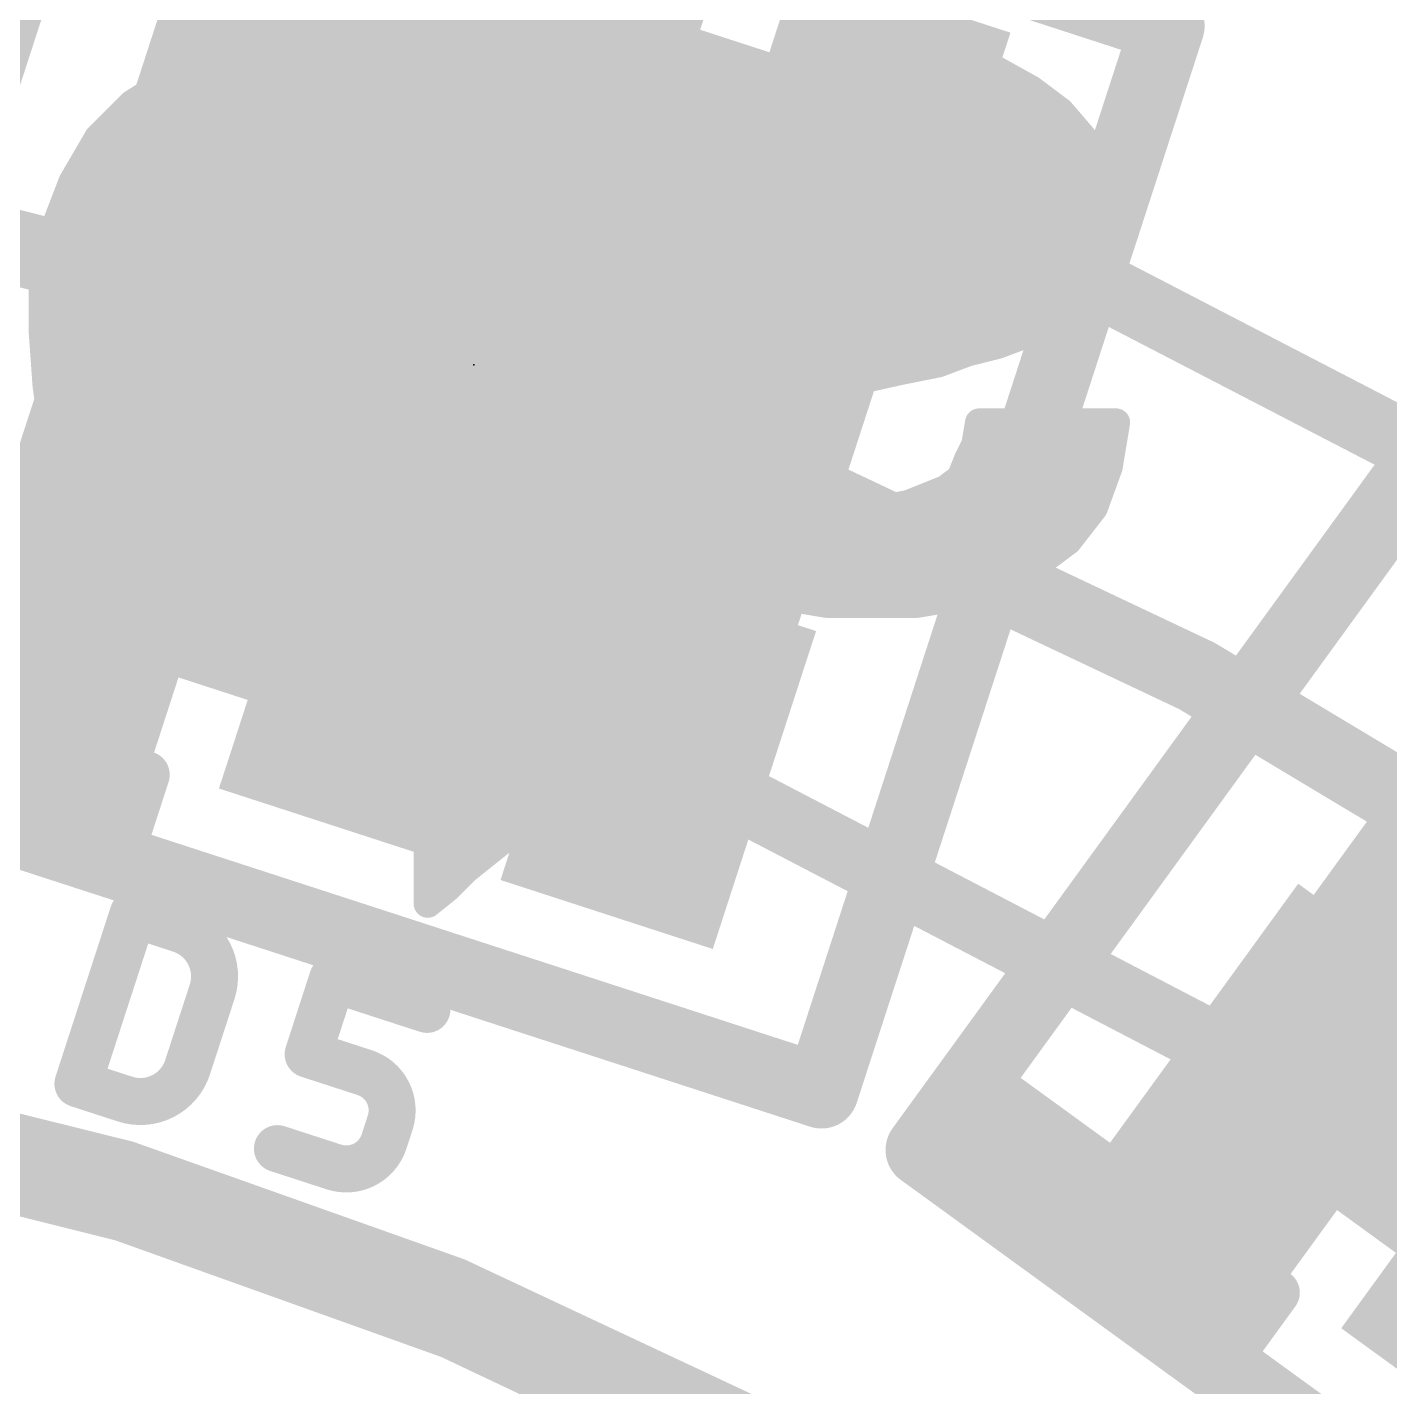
# Model space of a CAD drawing. Extents: x -30 to 92, y -59 to 43.
# Drawn here: x 17.132 to 20.814, y 30.31 to 33.983 of the extents above; entities that cross this region are included whole.
import ezdxf

# ---------------------------------------------------------------- set-up
doc = ezdxf.new("R2010")
doc.units = 0
for name, color, linetype in [('1', 12, 'CONTINUOUS'), ('16', 132, 'CONTINUOUS'), ('20', 53, 'CONTINUOUS'), ('21', 41, 'CONTINUOUS'), ('22', 40, 'CONTINUOUS'), ('23', 53, 'CONTINUOUS'), ('25', 253, 'CONTINUOUS'), ('29', 253, 'CONTINUOUS'), ('31', 253, 'CONTINUOUS'), ('39', 12, 'CONTINUOUS'), ('51', 53, 'CONTINUOUS')]:
    doc.layers.add(name, color=color, linetype=linetype)

# ---------------------------------------------------------------- blocks, each defined once
blk = doc.blocks.new('RECT')
blk.add_solid([(-0.5, -0.5), (0.5, -0.5), (-0.5, 0.5), (0.5, 0.5)])

msp = doc.modelspace()

# ---------------------------------------------------------------- linework, layer by layer
at = {"layer": '1'}
for points, const_width in [([(28.956, 21.59, 0.4142), (14.605, 35.941)], 0.2032), ([(14.605, 33.655, 2.4142), (26.67, 21.59)], 0.2032), ([(26.67, 21.59, 0.4142), (14.605, 33.655)], 0.2032), ([(19.3828, 33.6715, 1), (19.3419, 33.5925)], 0.0889), ([(17.3085, 32.4657, 1), (17.3221, 32.5535)], 0.0889), ([(18.8575, 32.0546, 1), (18.8165, 31.9758)], 0.0889), ([(20.5242, 31.0867, 1), (20.5653, 31.1656)], 0.0889)]:
    msp.add_lwpolyline(points, format="xyb", dxfattribs=dict(at, const_width=const_width))
at = {"layer": '1', "const_width": 0.1778}
for points in [[(21.544, 32.5015), (19.3623, 33.632)], [(17.3153, 32.5096), (15.405, 32.805)], [(18.837, 32.0152), (20.5448, 31.1262)]]:
    msp.add_lwpolyline(points, dxfattribs=at)
at = {"layer": '16', "const_width": 0.2032}
msp.add_lwpolyline([(28.9878, 21.6218, 0.4142), (14.6685, 35.941)], format="xyb", dxfattribs=at)
at = {"layer": '20', "const_width": 0.2032}
for points in [[(18.415, 7.747, 0.762), (18.415, 35.433)], [(23.495, 25.4, 0.6619), (5.715, 25.4)]]:
    msp.add_lwpolyline(points, format="xyb", dxfattribs=at)
at = {"layer": '21'}
for points, const_width in [([(14.605, 7.239, 1), (14.605, 35.941, 1), (14.605, 7.239)], 0.2032), ([(20.261, 33.9709, 1), (20.1659, 34.0018)], 0.1), ([(20.198, 33.9388, 1), (20.2289, 34.0339)], 0.1), ([(17.4834, 31.9534, 1), (17.423, 31.9731)], 0.0635), ([(17.4434, 31.9331, 1), (17.463, 31.9935)], 0.0635), ([(17.4525, 31.8583, 1), (17.3921, 31.878)], 0.0635), ([(17.4125, 31.838, 1), (17.4321, 31.8983)], 0.0635), ([(17.3921, 31.878, 1), (17.4525, 31.8583)], 0.0635), ([(17.3612, 31.7829, 1), (17.4216, 31.7632)], 0.0635), ([(17.3816, 31.7428, 1), (17.4012, 31.8032)], 0.0635), ([(14.605, 11.9631, 1), (14.605, 31.2169, 1), (14.605, 11.9631)], 0.2032), ([(19.6576, 31.1811, 1), (19.7385, 31.1223)], 0.1), ([(19.7385, 31.1223, 1), (19.6576, 31.1811)], 0.1), ([(19.2626, 31.0599, 1), (19.2935, 31.155)], 0.1), ([(19.7167, 31.1774, 1), (19.6794, 31.126)], 0.0635), ([(19.7238, 31.133, 1), (19.6724, 31.1704)], 0.0635), ([(19.2305, 31.1229, 1), (19.3256, 31.092)], 0.1), ([(19.5805, 30.9899, 1), (19.5217, 30.909)], 0.1), ([(19.5992, 31.0156, 1), (19.5619, 30.9642)], 0.0635), ([(19.5548, 31.0086, 1), (19.6062, 30.9712)], 0.0635), ([(19.7389, 31.0377, 1), (19.7015, 30.9863)], 0.0635), ([(19.5107, 30.9788, 1), (19.5916, 30.9201)], 0.1), ([(20.5328, 30.5453, 1), (20.4814, 30.5826)], 0.0635), ([(20.4884, 30.5382, 1), (20.5258, 30.5896)], 0.0635), ([(20.4226, 30.5017, 1), (20.474, 30.4644)], 0.0635), ([(20.474, 30.4644, 1), (20.4226, 30.5017)], 0.0635), ([(20.4297, 30.4573, 1), (20.467, 30.5087)], 0.0635), ([(20.3639, 30.4208, 1), (20.4152, 30.3835)], 0.0635), ([(20.3709, 30.3764, 1), (20.4082, 30.4278)], 0.0635)]:
    msp.add_lwpolyline(points, format="xyb", dxfattribs=dict(at, const_width=const_width))
for points, const_width in [([(17.3603, 34.9134), (16.5021, 32.2723)], 0.2), ([(20.2135, 33.9863), (17.3603, 34.9134)], 0.2), ([(19.2781, 31.1075), (20.2135, 33.9863)], 0.2), ([(21.3304, 33.3984), (19.6981, 31.1517)], 0.2), ([(16.5021, 32.2723), (17.4532, 31.9633)], 0.127), ([(16.5664, 32.1463), (17.4223, 31.8681)], 0.127), ([(17.3914, 31.773), (16.4403, 32.0821)], 0.127), ([(16.4249, 32.0345), (19.2781, 31.1075)], 0.2), ([(17.4532, 31.9633), (17.4223, 31.8681)], 0.127), ([(17.4223, 31.8681), (17.3914, 31.773)], 0.127), ([(19.6981, 31.1517), (19.5511, 30.9495)], 0.2), ([(19.5805, 30.9899), (19.6981, 31.1517)], 0.127), ([(19.6981, 31.1517), (20.5071, 30.5639)], 0.127), ([(19.5511, 30.9495), (21.9782, 29.1861)], 0.2), ([(20.3895, 30.4021), (19.5805, 30.9899)], 0.127), ([(19.7202, 31.012), (20.4483, 30.483)], 0.127), ([(20.5071, 30.5639), (20.4483, 30.483)], 0.127), ([(20.4483, 30.483), (20.3895, 30.4021)], 0.127)]:
    msp.add_lwpolyline(points, dxfattribs=dict(at, const_width=const_width))
at = {"layer": '22', "const_width": 0.0762}
for points in [[(17.814, 33.915), (17.654, 33.895)], [(17.994, 33.885), (17.814, 33.915)], [(19.424, 33.915), (19.204, 33.895)], [(19.544, 33.905), (19.424, 33.915)], [(17.654, 33.895), (17.524, 33.845)], [(17.766, 33.909), (17.85, 33.909)], [(18.054, 33.855), (17.994, 33.885)], [(18.284, 33.865), (18.234, 33.875)], [(18.234, 33.875), (18.234, 33.695)], [(19.204, 33.895), (19.104, 33.865)], [(19.358, 33.909), (19.496, 33.909)], [(19.654, 33.895), (19.544, 33.905)], [(19.754, 33.865), (19.654, 33.895)], [(17.524, 33.845), (17.414, 33.775)], [(18.154, 33.795), (18.054, 33.855)], [(18.324, 33.855), (18.284, 33.865)], [(18.424, 33.835), (18.324, 33.855)], [(19.104, 33.865), (19.014, 33.815)], [(19.844, 33.815), (19.754, 33.865)], [(17.5048, 33.8328), (18.091, 33.8328)], [(18.234, 33.8328), (18.475, 33.8328)], [(18.464, 33.835), (18.424, 33.835)], [(18.514, 33.825), (18.464, 33.835)], [(18.554, 33.815), (18.514, 33.825)], [(18.604, 33.805), (18.554, 33.815)], [(18.604, 31.965), (18.604, 33.805)], [(19.014, 33.815), (18.934, 33.755)], [(19.046, 33.8328), (19.812, 33.8328)], [(19.924, 33.755), (19.844, 33.815)], [(17.414, 33.775), (17.324, 33.685)], [(18.234, 33.695), (18.154, 33.795)], [(17.3956, 33.7566), (18.1847, 33.7566)], [(18.234, 33.7566), (18.604, 33.7566)], [(18.934, 33.755), (18.864, 33.675)], [(18.9361, 33.7566), (19.9219, 33.7566)], [(19.984, 33.685), (19.924, 33.755)], [(17.324, 33.685), (17.254, 33.565)], [(17.3213, 33.6804), (18.604, 33.6804)], [(18.864, 33.675), (18.824, 33.575)], [(18.8687, 33.6804), (19.9858, 33.6804)], [(19.334, 33.645), (19.384, 33.655)], [(19.384, 33.655), (19.474, 33.655)], [(19.474, 33.655), (19.504, 33.645)], [(20.024, 33.585), (19.984, 33.685)], [(19.254, 33.615), (19.294, 33.635)], [(19.294, 33.635), (19.334, 33.645)], [(19.504, 33.645), (19.544, 33.645)], [(19.544, 33.645), (19.574, 33.635)], [(19.574, 33.635), (19.634, 33.595)], [(17.2769, 33.6042), (17.8121, 33.6042)], [(17.744, 33.575), (17.814, 33.605)], [(17.814, 33.605), (17.894, 33.615)], [(17.894, 33.615), (17.984, 33.605)], [(17.984, 33.605), (18.054, 33.575)], [(17.9859, 33.6042), (18.604, 33.6042)], [(18.8357, 33.6042), (19.2432, 33.6042)], [(19.194, 33.555), (19.254, 33.615)], [(19.6202, 33.6042), (20.0163, 33.6042)], [(19.634, 33.595), (19.644, 33.565)], [(20.044, 33.455), (20.024, 33.585)], [(17.254, 33.565), (17.204, 33.435)], [(17.684, 33.535), (17.744, 33.575)], [(18.054, 33.575), (18.114, 33.535)], [(18.824, 33.575), (18.804, 33.465)], [(19.184, 33.515), (19.194, 33.555)], [(19.644, 33.565), (19.654, 33.525)], [(17.2398, 33.528), (17.6782, 33.528)], [(17.634, 33.475), (17.684, 33.535)], [(18.114, 33.535), (18.164, 33.475)], [(18.1198, 33.528), (18.604, 33.528)], [(18.8155, 33.528), (19.1873, 33.528)], [(19.174, 33.465), (19.184, 33.515)], [(19.654, 33.525), (19.644, 33.475)], [(19.6532, 33.528), (20.0328, 33.528)], [(17.604, 33.405), (17.634, 33.475)], [(18.164, 33.475), (18.194, 33.405)], [(19.644, 33.475), (19.614, 33.435)], [(17.204, 33.435), (17.174, 33.295)], [(17.2105, 33.4518), (17.6241, 33.4518)], [(18.1739, 33.4518), (18.604, 33.4518)], [(18.804, 33.465), (19.174, 33.465)], [(19.614, 33.435), (19.574, 33.405)], [(19.6266, 33.4518), (20.0436, 33.4518)], [(20.034, 33.375), (20.044, 33.455)], [(17.574, 33.325), (17.604, 33.405)], [(18.194, 33.405), (18.234, 33.245)], [(19.574, 33.405), (19.514, 33.385)], [(17.1913, 33.3756), (17.593, 33.3756)], [(18.2014, 33.3756), (18.604, 33.3756)], [(19.514, 33.385), (19.374, 33.345)], [(19.4811, 33.3756), (20.0341, 33.3756)], [(20.004, 33.295), (20.034, 33.375)], [(17.554, 33.165), (17.574, 33.325)], [(19.294, 33.335), (19.214, 33.315)], [(19.374, 33.345), (19.294, 33.335)], [(17.174, 33.295), (17.174, 33.155)], [(17.1749, 33.2994), (17.5708, 33.2994)], [(18.2204, 33.2994), (18.604, 33.2994)], [(19.124, 33.295), (19.044, 33.265)], [(19.214, 33.315), (19.124, 33.295)], [(19.1438, 33.2994), (20.0056, 33.2994)], [(19.904, 33.195), (20.004, 33.295)], [(19.044, 33.265), (18.974, 33.235)], [(17.174, 33.2232), (17.5613, 33.2232)], [(18.234, 33.245), (18.234, 33.075)], [(18.234, 33.2232), (18.604, 33.2232)], [(18.974, 33.235), (18.904, 33.195)], [(18.9534, 33.2232), (19.9322, 33.2232)], [(18.904, 33.195), (18.844, 33.145)], [(19.834, 33.155), (19.904, 33.195)], [(17.554, 33.165), (17.174, 33.155)], [(17.174, 33.155), (17.554, 33.165)], [(17.174, 33.155), (17.184, 33.015)], [(17.1746, 33.147), (17.556, 33.147)], [(17.564, 33.075), (17.554, 33.165)], [(18.234, 33.147), (18.604, 33.147)], [(18.844, 33.145), (18.804, 33.085)], [(18.8464, 33.147), (19.8127, 33.147)], [(19.754, 33.125), (19.834, 33.155)], [(19.594, 33.075), (19.674, 33.105)], [(19.674, 33.105), (19.754, 33.125)], [(17.18, 33.0708), (17.5645, 33.0708)], [(17.574, 32.995), (17.564, 33.075)], [(18.234, 33.075), (18.194, 32.915)], [(18.233, 33.0708), (18.604, 33.0708)], [(18.804, 33.085), (18.774, 33.005)], [(18.7987, 33.0708), (19.573, 33.0708)], [(19.494, 33.055), (19.594, 33.075)], [(19.264, 32.995), (19.404, 33.035)], [(19.404, 33.035), (19.494, 33.055)], [(17.184, 33.015), (17.204, 32.875)], [(17.1869, 32.9946), (17.5741, 32.9946)], [(17.594, 32.915), (17.574, 32.995)], [(18.2139, 32.9946), (18.604, 32.9946)], [(18.774, 33.005), (18.764, 32.915)], [(18.7728, 32.9946), (19.2633, 32.9946)], [(19.214, 32.965), (19.264, 32.995)], [(19.184, 32.935), (19.214, 32.965)], [(17.1978, 32.9184), (17.5932, 32.9184)], [(18.1949, 32.9184), (18.604, 32.9184)], [(18.7644, 32.9184), (19.1729, 32.9184)], [(19.164, 32.905), (19.184, 32.935)], [(17.254, 32.755), (17.594, 32.915)], [(17.594, 32.915), (17.254, 32.755)], [(17.674, 32.795), (17.594, 32.915)], [(18.194, 32.915), (18.114, 32.795)], [(18.764, 32.915), (18.774, 32.785)], [(19.154, 32.865), (19.164, 32.905)], [(19.704, 32.915), (19.694, 32.855)], [(20.074, 32.915), (19.704, 32.915)], [(20.054, 32.795), (20.074, 32.915)], [(17.204, 32.875), (17.254, 32.755)], [(19.154, 32.815), (19.154, 32.865)], [(19.694, 32.855), (19.674, 32.815)], [(17.2177, 32.8422), (17.4393, 32.8422)], [(17.4393, 32.8422), (17.6425, 32.8422)], [(18.1455, 32.8422), (18.604, 32.8422)], [(18.7696, 32.8422), (19.154, 32.8422)], [(19.174, 32.775), (19.154, 32.815)], [(19.674, 32.815), (19.654, 32.765)], [(19.6876, 32.8422), (20.0619, 32.8422)], [(17.734, 32.755), (17.674, 32.795)], [(18.114, 32.795), (18.054, 32.755)], [(18.774, 32.785), (18.824, 32.685)], [(19.234, 32.715), (19.174, 32.775)], [(20.014, 32.685), (20.054, 32.795)], [(17.2494, 32.766), (17.2774, 32.766)], [(17.254, 32.755), (17.324, 32.645)], [(17.2774, 32.766), (17.7175, 32.766)], [(17.804, 32.725), (17.734, 32.755)], [(18.054, 32.755), (17.984, 32.725)], [(18.0705, 32.766), (18.604, 32.766)], [(18.7835, 32.766), (19.183, 32.766)], [(19.614, 32.735), (19.514, 32.695)], [(19.654, 32.765), (19.614, 32.735)], [(19.6544, 32.766), (20.0435, 32.766)], [(17.894, 32.715), (17.804, 32.725)], [(17.984, 32.725), (17.894, 32.715)], [(19.274, 32.705), (19.234, 32.715)], [(19.324, 32.685), (19.274, 32.705)], [(19.514, 32.695), (19.464, 32.685)], [(17.2955, 32.6898), (18.604, 32.6898)], [(18.8216, 32.6898), (19.312, 32.6898)], [(18.824, 32.685), (18.884, 32.595)], [(19.364, 32.685), (19.324, 32.685)], [(19.404, 32.675), (19.364, 32.685)], [(19.464, 32.685), (19.404, 32.675)], [(19.488, 32.6898), (20.0157, 32.6898)], [(19.944, 32.595), (20.014, 32.685)], [(17.324, 32.645), (17.414, 32.555)], [(18.174, 32.585), (18.214, 32.635)], [(18.214, 32.635), (18.214, 31.615)], [(17.3554, 32.6136), (18.1969, 32.6136)], [(18.134, 32.545), (18.174, 32.585)], [(18.214, 32.6136), (18.604, 32.6136)], [(18.8716, 32.6136), (19.9585, 32.6136)], [(18.884, 32.595), (18.964, 32.535)], [(19.864, 32.535), (19.944, 32.595)], [(17.414, 32.555), (17.514, 32.485)], [(17.4391, 32.5374), (18.1245, 32.5374)], [(18.084, 32.505), (18.134, 32.545)], [(18.214, 32.5374), (18.604, 32.5374)], [(18.9608, 32.5374), (19.8672, 32.5374)], [(18.964, 32.535), (19.064, 32.485)], [(19.764, 32.485), (19.864, 32.535)], [(17.514, 32.485), (17.644, 32.435)], [(17.914, 32.435), (18.034, 32.475)], [(18.034, 32.475), (18.084, 32.505)], [(19.064, 32.485), (19.174, 32.445)], [(19.654, 32.445), (19.764, 32.485)], [(17.5759, 32.4612), (17.9926, 32.4612)], [(18.214, 32.4612), (18.604, 32.4612)], [(19.1295, 32.4612), (19.6986, 32.4612)], [(19.174, 32.445), (19.294, 32.425)], [(19.534, 32.425), (19.654, 32.445)], [(17.644, 32.435), (17.794, 32.425)], [(17.794, 32.425), (17.854, 32.425)], [(17.854, 32.425), (17.914, 32.435)], [(19.294, 32.425), (19.534, 32.425)], [(18.214, 32.385), (18.604, 32.385)], [(18.214, 32.3088), (18.604, 32.3088)], [(18.214, 32.2326), (18.604, 32.2326)], [(18.214, 32.1564), (18.604, 32.1564)], [(18.214, 32.0802), (18.604, 32.0802)], [(18.214, 32.004), (18.604, 32.004)], [(18.554, 31.915), (18.604, 31.965)], [(18.214, 31.9278), (18.5668, 31.9278)], [(18.504, 31.875), (18.554, 31.915)], [(18.214, 31.8516), (18.4806, 31.8516)], [(18.414, 31.785), (18.504, 31.875)], [(18.214, 31.7754), (18.402, 31.7754)], [(18.314, 31.705), (18.414, 31.785)], [(18.264, 31.655), (18.314, 31.705)], [(18.214, 31.6992), (18.3082, 31.6992)], [(18.214, 31.615), (18.264, 31.655)], [(18.214, 31.623), (18.224, 31.623)]]:
    msp.add_lwpolyline(points, dxfattribs=at)
at = {"layer": '22', "const_width": 0.0381}
for points in [[(17.8171, 33.9338, 1), (17.8109, 33.8962)], [(17.8164, 33.8961, 1), (17.8116, 33.9339)], [(19.4256, 33.934, 1), (19.4224, 33.896)], [(19.4257, 33.896, 1), (19.4223, 33.934)], [(17.6516, 33.9139, 1), (17.6564, 33.8761)], [(17.6608, 33.8772, 1), (17.6472, 33.9128)], [(17.766, 33.928, 1), (17.766, 33.8899)], [(17.85, 33.8899, 1), (17.85, 33.928)], [(18.0025, 33.902, 1), (17.9855, 33.868)], [(17.9909, 33.8662, 1), (17.9971, 33.9038)], [(18.2377, 33.8937, 1), (18.2303, 33.8563)], [(18.2531, 33.875, 1), (18.215, 33.875)], [(19.2023, 33.914, 1), (19.2057, 33.876)], [(19.2095, 33.8768, 1), (19.1985, 33.9132)], [(19.358, 33.928, 1), (19.358, 33.8899)], [(19.496, 33.8899, 1), (19.496, 33.928)], [(19.5457, 33.924, 1), (19.5423, 33.886)], [(19.5424, 33.886, 1), (19.5456, 33.924)], [(19.6595, 33.9132, 1), (19.6485, 33.8768)], [(19.6523, 33.876, 1), (19.6557, 33.914)], [(17.5172, 33.8628, 1), (17.5308, 33.8272)], [(17.5342, 33.8289, 1), (17.5138, 33.8611)], [(18.0638, 33.8713, 1), (18.0442, 33.8387)], [(18.0455, 33.838, 1), (18.0625, 33.872)], [(18.2886, 33.8835, 1), (18.2794, 33.8465)], [(18.2803, 33.8463, 1), (18.2877, 33.8837)], [(18.3277, 33.8737, 1), (18.3203, 33.8363)], [(18.3194, 33.8365, 1), (18.3286, 33.8735)], [(19.0985, 33.8832, 1), (19.1095, 33.8468)], [(19.1133, 33.8483, 1), (19.0947, 33.8817)], [(19.7633, 33.8817, 1), (19.7447, 33.8483)], [(19.7485, 33.8468, 1), (19.7595, 33.8832)], [(17.5048, 33.8518, 1), (17.5048, 33.8137)], [(18.091, 33.8137, 1), (18.091, 33.8518)], [(18.234, 33.8518, 1), (18.234, 33.8137)], [(18.424, 33.8541, 1), (18.424, 33.816)], [(18.4203, 33.8163, 1), (18.4277, 33.8537)], [(18.4677, 33.8537, 1), (18.4603, 33.8163)], [(18.464, 33.816, 1), (18.464, 33.8541)], [(18.475, 33.8137, 1), (18.475, 33.8518)], [(18.5186, 33.8435, 1), (18.5094, 33.8065)], [(18.5103, 33.8063, 1), (18.5177, 33.8437)], [(18.5577, 33.8337, 1), (18.5503, 33.7963)], [(18.5494, 33.7965, 1), (18.5586, 33.8335)], [(18.623, 33.805, 1), (18.5849, 33.805)], [(18.6003, 33.7863, 1), (18.6077, 33.8237)], [(19.0047, 33.8317, 1), (19.0233, 33.7983)], [(19.0254, 33.7998, 1), (19.0026, 33.8302)], [(19.046, 33.8518, 1), (19.046, 33.8137)], [(19.812, 33.8137, 1), (19.812, 33.8518)], [(19.8554, 33.8302, 1), (19.8326, 33.7998)], [(19.8347, 33.7983, 1), (19.8533, 33.8317)], [(17.4038, 33.7911, 1), (17.4242, 33.7589)], [(17.4275, 33.7615, 1), (17.4005, 33.7885)], [(18.1689, 33.8069, 1), (18.1391, 33.7831)], [(18.1442, 33.7787, 1), (18.1638, 33.8113)], [(17.3956, 33.7756, 1), (17.3956, 33.7375)], [(18.1847, 33.7375, 1), (18.1847, 33.7756)], [(18.234, 33.7756, 1), (18.234, 33.7375)], [(18.604, 33.7375, 1), (18.604, 33.7756)], [(18.9226, 33.7702, 1), (18.9454, 33.7398)], [(18.9361, 33.7756, 1), (18.9361, 33.7375)], [(18.9483, 33.7425, 1), (18.9197, 33.7675)], [(19.9385, 33.7674, 1), (19.9095, 33.7426)], [(19.9126, 33.7398, 1), (19.9354, 33.7702)], [(19.9219, 33.7375, 1), (19.9219, 33.7756)], [(17.3213, 33.6994, 1), (17.3213, 33.6613)], [(17.3105, 33.6985, 1), (17.3375, 33.6715)], [(17.3405, 33.6754, 1), (17.3075, 33.6946)], [(18.215, 33.695, 1), (18.2531, 33.695)], [(18.2191, 33.6831, 1), (18.2489, 33.7069)], [(18.604, 33.6613, 1), (18.604, 33.6994)], [(18.8497, 33.6875, 1), (18.8783, 33.6625)], [(18.8817, 33.6679, 1), (18.8463, 33.6821)], [(18.8687, 33.6994, 1), (18.8687, 33.6613)], [(19.384, 33.6741, 1), (19.384, 33.636)], [(19.3877, 33.6363, 1), (19.3803, 33.6737)], [(19.48, 33.6731, 1), (19.468, 33.6369)], [(19.474, 33.636, 1), (19.474, 33.6741)], [(20.0017, 33.6921, 1), (19.9663, 33.6779)], [(19.9695, 33.6726, 1), (19.9985, 33.6974)], [(19.9858, 33.6613, 1), (19.9858, 33.6994)], [(19.2894, 33.6535, 1), (19.2986, 33.6165)], [(19.3025, 33.618, 1), (19.2855, 33.652)], [(19.3303, 33.6637, 1), (19.3377, 33.6263)], [(19.3386, 33.6265, 1), (19.3294, 33.6635)], [(19.504, 33.6641, 1), (19.504, 33.626)], [(19.498, 33.6269, 1), (19.51, 33.6631)], [(19.55, 33.6631, 1), (19.538, 33.6269)], [(19.544, 33.626, 1), (19.544, 33.6641)], [(19.5846, 33.6509, 1), (19.5634, 33.6191)], [(19.568, 33.6169, 1), (19.58, 33.6531)], [(17.2769, 33.6232, 1), (17.2769, 33.5851)], [(17.8116, 33.6239, 1), (17.8164, 33.5861)], [(17.8215, 33.5875, 1), (17.8065, 33.6225)], [(17.8121, 33.5851, 1), (17.8121, 33.6232)], [(17.8961, 33.6339, 1), (17.8919, 33.5961)], [(17.8964, 33.5961, 1), (17.8916, 33.6339)], [(17.9915, 33.6225, 1), (17.9765, 33.5875)], [(17.9859, 33.6232, 1), (17.9859, 33.5851)], [(17.9819, 33.5861, 1), (17.9861, 33.6239)], [(18.604, 33.5851, 1), (18.604, 33.6232)], [(18.8357, 33.6232, 1), (18.8357, 33.5851)], [(19.2455, 33.632, 1), (19.2625, 33.598)], [(19.2675, 33.6015, 1), (19.2405, 33.6285)], [(19.2432, 33.5851, 1), (19.2432, 33.6232)], [(19.6202, 33.6232, 1), (19.6202, 33.5851)], [(19.6521, 33.601, 1), (19.6159, 33.589)], [(19.6234, 33.5791, 1), (19.6446, 33.6109)], [(20.0428, 33.5879, 1), (20.0052, 33.5821)], [(20.0163, 33.5851, 1), (20.0163, 33.6232)], [(17.2375, 33.5746, 1), (17.2705, 33.5554)], [(17.2718, 33.5582, 1), (17.2362, 33.5718)], [(17.7365, 33.5925, 1), (17.7515, 33.5575)], [(17.7546, 33.5591, 1), (17.7334, 33.5909)], [(18.0646, 33.5909, 1), (18.0434, 33.5591)], [(18.0465, 33.5575, 1), (18.0615, 33.5925)], [(18.8063, 33.5821, 1), (18.8417, 33.5679)], [(18.8427, 33.5716, 1), (18.8053, 33.5784)], [(19.1805, 33.5685, 1), (19.2075, 33.5415)], [(19.2125, 33.5504, 1), (19.1755, 33.5596)], [(19.6625, 33.5696, 1), (19.6255, 33.5604)], [(19.6259, 33.559, 1), (19.6621, 33.571)], [(20.0063, 33.5779, 1), (20.0417, 33.5921)], [(17.2398, 33.547, 1), (17.2398, 33.5089)], [(17.6734, 33.5509, 1), (17.6946, 33.5191)], [(17.6986, 33.5228, 1), (17.6694, 33.5472)], [(17.6782, 33.5089, 1), (17.6782, 33.547)], [(18.1286, 33.5472, 1), (18.0994, 33.5228)], [(18.1198, 33.547, 1), (18.1198, 33.5089)], [(18.1034, 33.5191, 1), (18.1246, 33.5509)], [(18.604, 33.5089, 1), (18.604, 33.547)], [(18.8155, 33.547, 1), (18.8155, 33.5089)], [(19.2027, 33.5113, 1), (19.1653, 33.5187)], [(19.1873, 33.5089, 1), (19.1873, 33.547)], [(19.6532, 33.547, 1), (19.6532, 33.5089)], [(19.6727, 33.5213, 1), (19.6353, 33.5287)], [(19.6355, 33.5204, 1), (19.6725, 33.5296)], [(20.0328, 33.5089, 1), (20.0328, 33.547)], [(17.6515, 33.4675, 1), (17.6165, 33.4825)], [(18.1815, 33.4825, 1), (18.1465, 33.4675)], [(19.1655, 33.5196, 1), (19.2025, 33.5104)], [(19.6592, 33.4636, 1), (19.6288, 33.4864)], [(17.2226, 33.431, 1), (17.1854, 33.439)], [(17.2105, 33.4708, 1), (17.2105, 33.4327)], [(17.6194, 33.4872, 1), (17.6486, 33.4628)], [(17.6241, 33.4327, 1), (17.6241, 33.4708)], [(18.1494, 33.4628, 1), (18.1786, 33.4872)], [(18.1739, 33.4708, 1), (18.1739, 33.4327)], [(18.604, 33.4327, 1), (18.604, 33.4708)], [(18.804, 33.4841, 1), (18.804, 33.446)], [(18.7853, 33.4684, 1), (18.8227, 33.4616)], [(19.1553, 33.4687, 1), (19.1927, 33.4613)], [(19.174, 33.446, 1), (19.174, 33.4841)], [(19.6254, 33.4198, 1), (19.6026, 33.4502)], [(19.6266, 33.4708, 1), (19.6266, 33.4327)], [(19.6253, 33.4787, 1), (19.6627, 33.4713)], [(20.0629, 33.4526, 1), (20.0251, 33.4574)], [(20.0252, 33.4521, 1), (20.0628, 33.4579)], [(20.0436, 33.4327, 1), (20.0436, 33.4708)], [(17.1862, 33.4418, 1), (17.2218, 33.4282)], [(17.6218, 33.3983, 1), (17.5862, 33.4117)], [(18.2125, 33.4096, 1), (18.1755, 33.4004)], [(19.5626, 33.4202, 1), (19.5854, 33.3898)], [(19.58, 33.3869, 1), (19.568, 33.4231)], [(19.5988, 33.4464, 1), (19.6292, 33.4236)], [(17.1913, 33.3946, 1), (17.1913, 33.3565)], [(17.5865, 33.4125, 1), (17.6215, 33.3975)], [(17.593, 33.3565, 1), (17.593, 33.3946)], [(18.1765, 33.3975, 1), (18.2115, 33.4125)], [(18.2014, 33.3946, 1), (18.2014, 33.3565)], [(18.604, 33.3565, 1), (18.604, 33.3946)], [(19.4811, 33.3946, 1), (19.4811, 33.3565)], [(19.508, 33.4031, 1), (19.52, 33.3669)], [(19.5192, 33.3667, 1), (19.5088, 33.4033)], [(20.0151, 33.3774, 1), (20.0529, 33.3726)], [(20.0518, 33.3683, 1), (20.0162, 33.3817)], [(20.0341, 33.3565, 1), (20.0341, 33.3946)], [(17.5929, 33.3226, 1), (17.5551, 33.3274)], [(19.2916, 33.3539, 1), (19.2964, 33.3161)], [(19.2986, 33.3165, 1), (19.2894, 33.3535)], [(19.3688, 33.3633, 1), (19.3792, 33.3267)], [(19.3764, 33.3261, 1), (19.3716, 33.3639)], [(17.193, 33.295, 1), (17.1549, 33.295)], [(17.1749, 33.3184, 1), (17.1749, 33.2803)], [(17.5562, 33.3317, 1), (17.5918, 33.3183)], [(17.5708, 33.2803, 1), (17.5708, 33.3184)], [(18.2204, 33.3184, 1), (18.2204, 33.2803)], [(18.604, 33.2803, 1), (18.604, 33.3184)], [(19.1199, 33.3136, 1), (19.1281, 33.2764)], [(19.1307, 33.2772, 1), (19.1173, 33.3128)], [(19.1438, 33.3184, 1), (19.1438, 33.2803)], [(19.2094, 33.3335, 1), (19.2186, 33.2965)], [(19.2181, 33.2964, 1), (19.2099, 33.3336)], [(20.0175, 33.2815, 1), (19.9905, 33.3085)], [(20.0056, 33.2803, 1), (20.0056, 33.3184)], [(17.1554, 33.299, 1), (17.1926, 33.291)], [(19.0373, 33.2828, 1), (19.0507, 33.2472)], [(19.0515, 33.2475, 1), (19.0365, 33.2825)], [(19.9862, 33.3017, 1), (20.0218, 33.2883)], [(17.174, 33.2422, 1), (17.174, 33.2041)], [(17.5613, 33.2041, 1), (17.5613, 33.2422)], [(18.2531, 33.245, 1), (18.215, 33.245)], [(18.234, 33.2422, 1), (18.234, 33.2041)], [(18.2155, 33.2404, 1), (18.2525, 33.2496)], [(18.604, 33.2041, 1), (18.604, 33.2422)], [(18.9534, 33.2422, 1), (18.9534, 33.2041)], [(18.9665, 33.2525, 1), (18.9815, 33.2175)], [(18.9835, 33.2185, 1), (18.9645, 33.2515)], [(19.9322, 33.2041, 1), (19.9322, 33.2422)], [(18.8945, 33.2115, 1), (18.9135, 33.1785)], [(18.9162, 33.1804, 1), (18.8918, 33.2096)], [(19.8905, 33.2085, 1), (19.9175, 33.1815)], [(19.9135, 33.1785, 1), (19.8945, 33.2115)], [(17.193, 33.1564, 1), (17.155, 33.1536)], [(17.1735, 33.174, 1), (17.1745, 33.136)], [(17.1735, 33.174, 1), (17.1745, 33.136)], [(17.1746, 33.166, 1), (17.1746, 33.1279)], [(17.5729, 33.1671, 1), (17.5351, 33.1629)], [(17.5351, 33.1674, 1), (17.5729, 33.1626)], [(17.5545, 33.146, 1), (17.5535, 33.184)], [(17.5545, 33.146, 1), (17.5535, 33.184)], [(17.556, 33.1279, 1), (17.556, 33.166)], [(18.234, 33.166, 1), (18.234, 33.1279)], [(18.604, 33.1279, 1), (18.604, 33.166)], [(18.8318, 33.1596, 1), (18.8562, 33.1304)], [(18.8464, 33.166, 1), (18.8464, 33.1279)], [(18.8599, 33.1344, 1), (18.8281, 33.1556)], [(19.8127, 33.1279, 1), (19.8127, 33.166)], [(19.8245, 33.1715, 1), (19.8435, 33.1385)], [(19.8407, 33.1372, 1), (19.8273, 33.1728)], [(17.1549, 33.155, 1), (17.193, 33.155)], [(19.6694, 33.1235, 1), (19.6786, 33.0865)], [(19.6807, 33.0872, 1), (19.6673, 33.1228)], [(19.7473, 33.1428, 1), (19.7607, 33.1072)], [(19.7586, 33.1065, 1), (19.7494, 33.1435)], [(17.18, 33.0898, 1), (17.18, 33.0517)], [(17.5829, 33.0774, 1), (17.5451, 33.0726)], [(17.5645, 33.0517, 1), (17.5645, 33.0898)], [(18.233, 33.0898, 1), (18.233, 33.0517)], [(18.2525, 33.0704, 1), (18.2155, 33.0796)], [(18.604, 33.0517, 1), (18.604, 33.0898)], [(18.7987, 33.0898, 1), (18.7987, 33.0517)], [(18.7881, 33.0956, 1), (18.8199, 33.0744)], [(18.8218, 33.0783, 1), (18.7862, 33.0917)], [(19.573, 33.0517, 1), (19.573, 33.0898)], [(19.5873, 33.0928, 1), (19.6007, 33.0572)], [(19.5977, 33.0563, 1), (19.5903, 33.0937)], [(17.5451, 33.0729, 1), (17.5829, 33.0771)], [(18.215, 33.075, 1), (18.2531, 33.075)], [(19.3999, 33.0536, 1), (19.4081, 33.0164)], [(19.4092, 33.0167, 1), (19.3988, 33.0533)], [(19.4903, 33.0737, 1), (19.4977, 33.0363)], [(19.4981, 33.0364, 1), (19.4899, 33.0736)], [(17.2029, 33.0177, 1), (17.1651, 33.0123)], [(17.165, 33.0136, 1), (17.203, 33.0164)], [(17.1869, 33.0136, 1), (17.1869, 32.9755)], [(17.5925, 32.9996, 1), (17.5555, 32.9904)], [(17.5741, 32.9755, 1), (17.5741, 33.0136)], [(18.2139, 33.0136, 1), (18.2139, 32.9755)], [(18.604, 32.9755, 1), (18.604, 33.0136)], [(18.7728, 33.0136, 1), (18.7728, 32.9755)], [(18.7562, 33.0117, 1), (18.7918, 32.9983)], [(18.7929, 33.0029, 1), (18.7551, 33.0071)], [(19.2588, 33.0133, 1), (19.2692, 32.9767)], [(19.2738, 32.9787, 1), (19.2542, 33.0113)], [(19.2633, 32.9755, 1), (19.2633, 33.0136)], [(17.5551, 32.9926, 1), (17.5929, 32.9974)], [(19.2042, 32.9813, 1), (19.2238, 32.9487)], [(19.2275, 32.9515, 1), (19.2005, 32.9785)], [(17.1978, 32.9374, 1), (17.1978, 32.8993)], [(17.5932, 32.8993, 1), (17.5932, 32.9374)], [(18.1949, 32.9374, 1), (18.1949, 32.8993)], [(18.604, 32.8993, 1), (18.604, 32.9374)], [(18.7644, 32.9374, 1), (18.7644, 32.8993)], [(19.1705, 32.9485, 1), (19.1975, 32.9215)], [(19.1999, 32.9244, 1), (19.1681, 32.9456)], [(19.1729, 32.8993, 1), (19.1729, 32.9374)], [(17.6099, 32.9256, 1), (17.5781, 32.9044)], [(17.5755, 32.9104, 1), (17.6125, 32.9196)], [(17.6021, 32.8978, 1), (17.5859, 32.9322)], [(17.6021, 32.8978, 1), (17.5859, 32.9322)], [(18.1755, 32.9196, 1), (18.2125, 32.9104)], [(18.2099, 32.9044, 1), (18.1781, 32.9256)], [(18.783, 32.9165, 1), (18.745, 32.9135)], [(18.7451, 32.9171, 1), (18.7829, 32.9129)], [(19.1481, 32.9156, 1), (19.1799, 32.8944)], [(19.1825, 32.9004, 1), (19.1455, 32.9096)], [(19.704, 32.934, 1), (19.704, 32.8959)], [(19.7228, 32.9119, 1), (19.6852, 32.9181)], [(20.0928, 32.9119, 1), (20.0552, 32.9181)], [(20.074, 32.8959, 1), (20.074, 32.934)], [(17.2216, 32.8823, 1), (17.1864, 32.8677)], [(17.1851, 32.8723, 1), (17.2229, 32.8777)], [(19.173, 32.865, 1), (19.1349, 32.865)], [(19.1355, 32.8696, 1), (19.1725, 32.8604)], [(19.711, 32.8465, 1), (19.677, 32.8635)], [(17.2177, 32.8612, 1), (17.2177, 32.8231)], [(17.4393, 32.8612, 1), (17.4393, 32.8231)], [(17.4393, 32.8231, 1), (17.4393, 32.8612)], [(17.6425, 32.8231, 1), (17.6425, 32.8612)], [(18.1455, 32.8612, 1), (18.1455, 32.8231)], [(18.604, 32.8231, 1), (18.604, 32.8612)], [(18.7696, 32.8612, 1), (18.7696, 32.8231)], [(19.171, 32.8235, 1), (19.137, 32.8065)], [(19.154, 32.8231, 1), (19.154, 32.8612)], [(19.6917, 32.8079, 1), (19.6563, 32.8221)], [(19.6876, 32.8612, 1), (19.6876, 32.8231)], [(19.6752, 32.8581, 1), (19.7128, 32.8519)], [(20.0619, 32.8231, 1), (20.0619, 32.8612)], [(17.6846, 32.8109, 1), (17.6634, 32.7791)], [(17.6581, 32.7844, 1), (17.6899, 32.8056)], [(18.0981, 32.8056, 1), (18.1299, 32.7844)], [(18.1246, 32.7791, 1), (18.1034, 32.8109)], [(18.791, 32.7935, 1), (18.757, 32.7765)], [(19.1349, 32.815, 1), (19.173, 32.815)], [(19.1875, 32.7885, 1), (19.1605, 32.7615)], [(19.657, 32.8235, 1), (19.691, 32.8065)], [(20.0352, 32.7981, 1), (20.0728, 32.7919)], [(20.0719, 32.7885, 1), (20.0361, 32.8015)], [(17.2494, 32.785, 1), (17.2494, 32.7469)], [(17.2701, 32.7652, 1), (17.2379, 32.7448)], [(17.2459, 32.7722, 1), (17.2621, 32.7378)], [(17.2459, 32.7722, 1), (17.2621, 32.7378)], [(17.2364, 32.7477, 1), (17.2716, 32.7623)], [(17.2774, 32.785, 1), (17.2774, 32.7469)], [(17.2774, 32.7469, 1), (17.2774, 32.785)], [(17.7415, 32.7725, 1), (17.7265, 32.7375)], [(17.7175, 32.7469, 1), (17.7175, 32.785)], [(17.7234, 32.7391, 1), (17.7446, 32.7709)], [(18.0434, 32.7709, 1), (18.0646, 32.7391)], [(18.0615, 32.7375, 1), (18.0465, 32.7725)], [(18.0705, 32.785, 1), (18.0705, 32.7469)], [(18.604, 32.7469, 1), (18.604, 32.785)], [(18.755, 32.7835, 1), (18.793, 32.7865)], [(18.7835, 32.785, 1), (18.7835, 32.7469)], [(19.157, 32.7665, 1), (19.191, 32.7835)], [(19.183, 32.7469, 1), (19.183, 32.785)], [(19.6211, 32.7173, 1), (19.6069, 32.7527)], [(19.6363, 32.7721, 1), (19.6717, 32.7579)], [(19.6544, 32.785, 1), (19.6544, 32.7469)], [(19.6654, 32.7498, 1), (19.6426, 32.7802)], [(20.0435, 32.7469, 1), (20.0435, 32.785)], [(17.8061, 32.7439, 1), (17.8019, 32.7061)], [(17.7965, 32.7075, 1), (17.8115, 32.7425)], [(17.8919, 32.7339, 1), (17.8961, 32.6961)], [(17.8919, 32.6961, 1), (17.8961, 32.7339)], [(17.9765, 32.7425, 1), (17.9915, 32.7075)], [(17.9861, 32.7061, 1), (17.9819, 32.7439)], [(19.2386, 32.7335, 1), (19.2294, 32.6965)], [(19.2205, 32.7015, 1), (19.2475, 32.7285)], [(19.2811, 32.7227, 1), (19.2669, 32.6873)], [(19.2694, 32.6865, 1), (19.2786, 32.7235)], [(19.5177, 32.6763, 1), (19.5103, 32.7137)], [(19.6026, 32.7502, 1), (19.6254, 32.7198)], [(17.2955, 32.7088, 1), (17.2955, 32.6707)], [(18.604, 32.6707, 1), (18.604, 32.7088)], [(18.8216, 32.7088, 1), (18.8216, 32.6707)], [(18.8399, 32.6956, 1), (18.8081, 32.6744)], [(18.807, 32.6765, 1), (18.841, 32.6935)], [(19.324, 32.7041, 1), (19.324, 32.666)], [(19.312, 32.6707, 1), (19.312, 32.7088)], [(19.3169, 32.6673, 1), (19.3311, 32.7027)], [(19.3686, 32.7035, 1), (19.3594, 32.6665)], [(19.364, 32.666, 1), (19.364, 32.7041)], [(19.4009, 32.6938, 1), (19.4071, 32.6562)], [(19.3994, 32.6565, 1), (19.4086, 32.6935)], [(19.4603, 32.7037, 1), (19.4677, 32.6663)], [(19.4671, 32.6662, 1), (19.4609, 32.7038)], [(19.488, 32.7088, 1), (19.488, 32.6707)], [(19.5069, 32.7127, 1), (19.5211, 32.6773)], [(19.9961, 32.6915, 1), (20.0319, 32.6785)], [(20.029, 32.6733, 1), (19.999, 32.6967)], [(20.0157, 32.6707, 1), (20.0157, 32.7088)], [(17.3375, 32.6585, 1), (17.3105, 32.6315)], [(17.3079, 32.6348, 1), (17.3401, 32.6552)], [(18.2331, 32.635, 1), (18.195, 32.635)], [(18.2289, 32.6231, 1), (18.1991, 32.6469)], [(17.3554, 32.6326, 1), (17.3554, 32.5945)], [(18.1875, 32.5715, 1), (18.1605, 32.5985)], [(18.214, 32.6326, 1), (18.214, 32.5945)], [(18.1969, 32.5945, 1), (18.1969, 32.6326)], [(18.604, 32.5945, 1), (18.604, 32.6326)], [(18.8716, 32.6326, 1), (18.8716, 32.5945)], [(18.8954, 32.6102, 1), (18.8726, 32.5798)], [(18.8681, 32.5844, 1), (18.8999, 32.6056)], [(19.929, 32.6067, 1), (19.959, 32.5833)], [(19.9554, 32.5798, 1), (19.9326, 32.6102)], [(19.9585, 32.5945, 1), (19.9585, 32.6326)], [(17.4249, 32.5706, 1), (17.4031, 32.5394)], [(17.4005, 32.5415, 1), (17.4275, 32.5685)], [(18.1591, 32.5969, 1), (18.1889, 32.5731)], [(17.4391, 32.5564, 1), (17.4391, 32.5183)], [(18.1205, 32.5585, 1), (18.1475, 32.5315)], [(18.1459, 32.5301, 1), (18.1221, 32.5599)], [(18.1245, 32.5183, 1), (18.1245, 32.5564)], [(18.214, 32.5564, 1), (18.214, 32.5183)], [(18.604, 32.5183, 1), (18.604, 32.5564)], [(18.9608, 32.5564, 1), (18.9608, 32.5183)], [(18.9725, 32.552, 1), (18.9555, 32.518)], [(18.9526, 32.5198, 1), (18.9754, 32.5502)], [(19.8526, 32.5502, 1), (19.8754, 32.5198)], [(19.8725, 32.518, 1), (19.8555, 32.552)], [(19.8672, 32.5183, 1), (19.8672, 32.5564)], [(17.5208, 32.5028, 1), (17.5072, 32.4672)], [(17.5031, 32.4694, 1), (17.5249, 32.5006)], [(18.04, 32.4569, 1), (18.028, 32.4931)], [(18.0721, 32.5199, 1), (18.0959, 32.4901)], [(18.0938, 32.4887, 1), (18.0742, 32.5213)], [(19.0705, 32.5029, 1), (19.0575, 32.4671)], [(19.0555, 32.468, 1), (19.0725, 32.502)], [(19.7555, 32.502, 1), (19.7725, 32.468)], [(19.7705, 32.4671, 1), (19.7575, 32.5029)], [(17.5759, 32.4802, 1), (17.5759, 32.4421)], [(17.9926, 32.4421, 1), (17.9926, 32.4802)], [(18.0242, 32.4913, 1), (18.0438, 32.4587)], [(18.214, 32.4802, 1), (18.214, 32.4421)], [(18.604, 32.4421, 1), (18.604, 32.4802)], [(19.1295, 32.4802, 1), (19.1295, 32.4421)], [(19.1771, 32.4638, 1), (19.1709, 32.4262)], [(19.1675, 32.4271, 1), (19.1805, 32.4629)], [(19.6475, 32.4629, 1), (19.6605, 32.4271)], [(19.6571, 32.4262, 1), (19.6509, 32.4638)], [(19.6986, 32.4421, 1), (19.6986, 32.4802)], [(17.6453, 32.454, 1), (17.6427, 32.416)], [(17.6372, 32.4172, 1), (17.6508, 32.4528)], [(17.794, 32.4441, 1), (17.794, 32.406)], [(17.7927, 32.406, 1), (17.7953, 32.444)], [(17.8509, 32.4438, 1), (17.8571, 32.4062)], [(17.854, 32.406, 1), (17.854, 32.4441)], [(17.908, 32.4531, 1), (17.92, 32.4169)], [(17.9171, 32.4162, 1), (17.9109, 32.4538)], [(19.294, 32.4441, 1), (19.294, 32.406)], [(19.2909, 32.4062, 1), (19.2971, 32.4438)], [(19.5309, 32.4438, 1), (19.5371, 32.4062)], [(19.534, 32.406, 1), (19.534, 32.4441)], [(18.214, 32.404, 1), (18.214, 32.3659)], [(18.604, 32.3659, 1), (18.604, 32.404)], [(18.214, 32.3279, 1), (18.214, 32.2898)], [(18.604, 32.2898, 1), (18.604, 32.3279)], [(18.214, 32.2517, 1), (18.214, 32.2136)], [(18.604, 32.2136, 1), (18.604, 32.2517)], [(18.214, 32.1755, 1), (18.214, 32.1374)], [(18.604, 32.1374, 1), (18.604, 32.1755)], [(18.214, 32.0993, 1), (18.214, 32.0612)], [(18.604, 32.0612, 1), (18.604, 32.0993)], [(18.214, 32.0231, 1), (18.214, 31.985)], [(18.604, 31.985, 1), (18.604, 32.0231)], [(18.6175, 31.9515, 1), (18.5905, 31.9785)], [(18.214, 31.9469, 1), (18.214, 31.9088)], [(18.5668, 31.9088, 1), (18.5668, 31.9469)], [(18.5849, 31.965, 1), (18.623, 31.965)], [(18.5405, 31.9285, 1), (18.5675, 31.9015)], [(18.5659, 31.9001, 1), (18.5421, 31.9299)], [(18.214, 31.8707, 1), (18.214, 31.8326)], [(18.4806, 31.8326, 1), (18.4806, 31.8707)], [(18.4921, 31.8899, 1), (18.5159, 31.8601)], [(18.5175, 31.8615, 1), (18.4905, 31.8885)], [(18.214, 31.7945, 1), (18.214, 31.7564)], [(18.4005, 31.7985, 1), (18.4275, 31.7715)], [(18.402, 31.7564, 1), (18.402, 31.7945)], [(18.4259, 31.7701, 1), (18.4021, 31.7999)], [(18.3021, 31.7199, 1), (18.3259, 31.6901)], [(18.3275, 31.6915, 1), (18.3005, 31.7185)], [(18.214, 31.7183, 1), (18.214, 31.6802)], [(18.3082, 31.6802, 1), (18.3082, 31.7183)], [(18.2505, 31.6685, 1), (18.2775, 31.6415)], [(18.2759, 31.6401, 1), (18.2521, 31.6699)], [(18.214, 31.6421, 1), (18.214, 31.604)], [(18.2021, 31.6299, 1), (18.2259, 31.6001)], [(18.195, 31.615, 1), (18.2331, 31.615)], [(18.224, 31.604, 1), (18.224, 31.6421)]]:
    msp.add_lwpolyline(points, format="xyb", dxfattribs=at)
at = {"layer": '23'}
msp.add_point((18.3388, 33.0708), dxfattribs=at)
at = {"layer": '25', "const_width": 0.127}
for points in [[(17.2686, 31.1283), (17.4178, 31.5873)], [(17.4178, 31.5873), (17.5453, 31.5459)], [(17.8907, 31.2081), (17.9569, 31.4121)], [(17.9569, 31.4121), (18.2119, 31.3293)], [(17.6313, 31.377), (17.565, 31.173)], [(18.0437, 31.1584), (17.8907, 31.2081)], [(17.3961, 31.0869), (17.2686, 31.1283)], [(18.0959, 30.9723), (18.1125, 31.0233)], [(17.8078, 30.9531), (17.9608, 30.9034)]]:
    msp.add_lwpolyline(points, dxfattribs=at)
at = {"layer": '25'}
for points, const_width in [([(17.4276, 31.6175, 1), (17.408, 31.5571)], 0.0635), ([(17.448, 31.5775, 1), (17.3876, 31.5971)], 0.0635), ([(17.5551, 31.5761, 1), (17.5354, 31.5157)], 0.0635), ([(17.6313, 31.377, 0.4142), (17.5453, 31.5459)], 0.127), ([(17.5354, 31.5157, 1), (17.5551, 31.5761)], 0.0635), ([(17.9668, 31.4423, 1), (17.9471, 31.3819)], 0.0635), ([(17.9871, 31.4023, 1), (17.9267, 31.4219)], 0.0635), ([(17.6011, 31.3868, 1), (17.6615, 31.3671)], 0.0635), ([(17.6615, 31.3671, 1), (17.6011, 31.3868)], 0.0635), ([(18.2021, 31.2991, 1), (18.2217, 31.3594)], 0.0635), ([(17.9005, 31.2383, 1), (17.8809, 31.1779)], 0.0635), ([(17.3961, 31.0869, 0.4142), (17.565, 31.173)], 0.127), ([(17.5952, 31.1631, 1), (17.5349, 31.1828)], 0.0635), ([(17.8605, 31.2179, 1), (17.9209, 31.1983)], 0.0635), ([(17.2784, 31.1585, 1), (17.2588, 31.0981)], 0.0635), ([(17.5349, 31.1828, 1), (17.5952, 31.1631)], 0.0635), ([(18.0535, 31.1886, 1), (18.0338, 31.1282)], 0.0635), ([(18.1125, 31.0233, 0.4142), (18.0437, 31.1584)], 0.127), ([(18.0338, 31.1282, 1), (18.0535, 31.1886)], 0.0635), ([(17.2384, 31.1381, 1), (17.2988, 31.1185)], 0.0635), ([(17.4059, 31.1171, 1), (17.3863, 31.0567)], 0.0635), ([(17.3863, 31.0567, 1), (17.4059, 31.1171)], 0.0635), ([(18.1427, 31.0135, 1), (18.0823, 31.0331)], 0.0635), ([(18.0823, 31.0331, 1), (18.1427, 31.0135)], 0.0635), ([(17.8176, 30.9833, 1), (17.798, 30.9229)], 0.0635), ([(17.9608, 30.9034, 0.4142), (18.0959, 30.9723)], 0.127), ([(18.0657, 30.9821, 1), (18.1261, 30.9625)], 0.0635), ([(18.1261, 30.9625, 1), (18.0657, 30.9821)], 0.0635), ([(17.9706, 30.9336, 1), (17.951, 30.8732)], 0.0635), ([(17.951, 30.8732, 1), (17.9706, 30.9336)], 0.0635)]:
    msp.add_lwpolyline(points, format="xyb", dxfattribs=dict(at, const_width=const_width))
at = {"layer": '51', "const_width": 0.1}
for points in [[(17.0787, 32.4288), (17.6968, 34.3309)], [(17.6968, 34.3309), (19.5989, 33.7128)], [(17.7289, 34.2679), (17.5744, 33.7923)], [(17.8597, 33.6996), (18.0142, 34.1752)], [(18.3352, 33.5451), (18.4897, 34.0207)], [(18.4897, 34.0207), (18.775, 33.928)], [(18.775, 33.928), (18.6205, 33.4524)], [(17.5744, 33.7923), (17.8597, 33.6996)], [(19.096, 33.2979), (19.2506, 33.7734)], [(19.2506, 33.7734), (19.5359, 33.6807)], [(19.5989, 33.7128), (18.9808, 31.8107)], [(19.5359, 33.6807), (19.3814, 33.2052)], [(18.6205, 33.4524), (18.3352, 33.5451)], [(19.3814, 33.2052), (19.096, 33.2979)], [(17.2962, 32.9364), (17.1417, 32.4609)], [(17.5816, 32.8437), (17.2962, 32.9364)], [(17.427, 32.3682), (17.5816, 32.8437)], [(20.2948, 31.1224), (21.4704, 32.7404)], [(18.0571, 32.6892), (17.9026, 32.2136)], [(18.3424, 32.5965), (18.0571, 32.6892)], [(18.1879, 32.1209), (18.3424, 32.5965)], [(18.9808, 31.8107), (17.0787, 32.4288)], [(17.1417, 32.4609), (17.427, 32.3682)], [(18.8179, 32.442), (18.6634, 31.9664)], [(19.1032, 32.3493), (18.8179, 32.442)], [(18.9487, 31.8737), (19.1032, 32.3493)], [(17.9026, 32.2136), (18.1879, 32.1209)], [(18.6634, 31.9664), (18.9487, 31.8737)], [(20.6585, 31.5379), (20.3646, 31.1334)], [(20.9012, 31.3616), (20.6585, 31.5379)], [(20.6073, 30.9571), (20.9012, 31.3616)], [(21.9128, 29.9468), (20.2948, 31.1224)], [(20.3646, 31.1334), (20.6073, 30.9571)]]:
    msp.add_lwpolyline(points, dxfattribs=at)
at = {"layer": '51', "const_width": 0.05}
for points in [[(18.4974, 34.0444, 1), (18.482, 33.9969)], [(18.7988, 33.9202, 1), (18.7512, 33.9357)], [(18.7673, 33.9042, 1), (18.7827, 33.9517)], [(17.5821, 33.8161, 1), (17.5666, 33.7686)], [(17.5506, 33.8001, 1), (17.5981, 33.7846)], [(19.2583, 33.7972, 1), (19.2428, 33.7497)], [(19.2743, 33.7657, 1), (19.2268, 33.7812)], [(17.8359, 33.7074, 1), (17.8834, 33.6919)], [(17.8519, 33.6759, 1), (17.8674, 33.7234)], [(19.5596, 33.673, 1), (19.5121, 33.6885)], [(19.5281, 33.657, 1), (19.5436, 33.7045)], [(19.6226, 33.7051, 1), (19.5751, 33.7206)], [(19.5911, 33.6891, 1), (19.6066, 33.7366)], [(18.3429, 33.5689, 1), (18.3275, 33.5213)], [(18.3114, 33.5529, 1), (18.359, 33.5374)], [(18.5967, 33.4601, 1), (18.6443, 33.4447)], [(18.6128, 33.4286, 1), (18.6282, 33.4762)], [(19.1038, 33.3217, 1), (19.0883, 33.2741)], [(19.0723, 33.3056, 1), (19.1198, 33.2902)], [(19.3736, 33.1814, 1), (19.3891, 33.229)], [(19.3576, 33.2129, 1), (19.4051, 33.1975)], [(17.304, 32.9602, 1), (17.2885, 32.9126)], [(17.32, 32.9287, 1), (17.2725, 32.9441)], [(17.6053, 32.836, 1), (17.5578, 32.8514)], [(17.5738, 32.8199, 1), (17.5893, 32.8675)], [(18.0648, 32.713, 1), (18.0494, 32.6654)], [(18.0809, 32.6814, 1), (18.0333, 32.6969)], [(18.3662, 32.5887, 1), (18.3186, 32.6042)], [(18.3347, 32.5727, 1), (18.3501, 32.6202)], [(17.1495, 32.4846, 1), (17.134, 32.4371)], [(17.118, 32.4686, 1), (17.1655, 32.4531)], [(18.8257, 32.4657, 1), (18.8102, 32.4182)], [(18.8417, 32.4342, 1), (18.7942, 32.4497)], [(17.4193, 32.3444, 1), (17.4348, 32.3919)], [(17.4033, 32.3759, 1), (17.4508, 32.3604)], [(19.127, 32.3415, 1), (19.0795, 32.357)], [(19.0955, 32.3255, 1), (19.111, 32.373)], [(17.9103, 32.2374, 1), (17.8948, 32.1899)], [(17.8788, 32.2214, 1), (17.9264, 32.2059)], [(18.1641, 32.1287, 1), (18.2117, 32.1132)], [(18.1802, 32.0972, 1), (18.1956, 32.1447)], [(18.6711, 31.9902, 1), (18.6557, 31.9427)], [(18.6396, 31.9742, 1), (18.6872, 31.9587)], [(18.925, 31.8815, 1), (18.9725, 31.866)], [(18.941, 31.85, 1), (18.9565, 31.8975)], [(18.9731, 31.7869, 1), (18.9886, 31.8345)], [(18.9571, 31.8185, 1), (19.0046, 31.803)], [(20.6732, 31.5582, 1), (20.6438, 31.5177)], [(20.6788, 31.5232, 1), (20.6383, 31.5526)], [(20.3095, 31.1426, 1), (20.2801, 31.1021)], [(20.2746, 31.1371, 1), (20.315, 31.1077)], [(20.3793, 31.1537, 1), (20.3499, 31.1132)], [(20.3444, 31.1481, 1), (20.3849, 31.1187)], [(20.5871, 30.9718, 1), (20.6276, 30.9424)], [(20.5926, 30.9369, 1), (20.622, 30.9773)]]:
    msp.add_lwpolyline(points, format="xyb", dxfattribs=at)

# ---------------------------------------------------------------- block references
at = {"layer": '1', "xscale": 0.7, "yscale": 0.4}
for p, rotation in [((17.8406, 34.1264), 252), ((18.6015, 33.8792), 252), ((19.3623, 33.632), 252), ((17.3153, 32.5096), 252), ((18.0761, 32.2624), 252), ((18.837, 32.0152), 252), ((20.5448, 31.1262), 234)]:
    msp.add_blockref('RECT', p, dxfattribs=dict(at, rotation=rotation))
at = {"layer": '29', "xscale": 0.9032, "yscale": 0.6032}
for p, rotation in [((17.8406, 34.1264), 252), ((18.6015, 33.8792), 252), ((19.3623, 33.632), 252), ((17.3153, 32.5096), 252), ((18.0761, 32.2624), 252), ((18.837, 32.0152), 252), ((20.5448, 31.1262), 234), ((21.192, 30.6559), 234)]:
    msp.add_blockref('RECT', p, dxfattribs=dict(at, rotation=rotation))
at = {"layer": '31', "xscale": 0.3, "yscale": 0.6}
for p, rotation in [((17.8406, 34.1264), 162), ((18.6015, 33.8792), 162), ((19.3623, 33.632), 162), ((17.3153, 32.5096), 162), ((18.0761, 32.2624), 162), ((18.837, 32.0152), 162), ((20.5448, 31.1262), 144)]:
    msp.add_blockref('RECT', p, dxfattribs=dict(at, rotation=rotation))
at = {"layer": '39', "xscale": 2.032, "yscale": 2.032}
for p, rotation in [((18.3388, 33.0708), 162), ((21.6916, 31.3436), 144)]:
    msp.add_blockref('RECT', p, dxfattribs=dict(at, rotation=rotation))
at = {"layer": '51', "xscale": 0.508, "yscale": 0.254, "rotation": 162}
msp.add_blockref('RECT', (18.378, 33.1916), dxfattribs=at)

doc.saveas('drawing.dxf')
